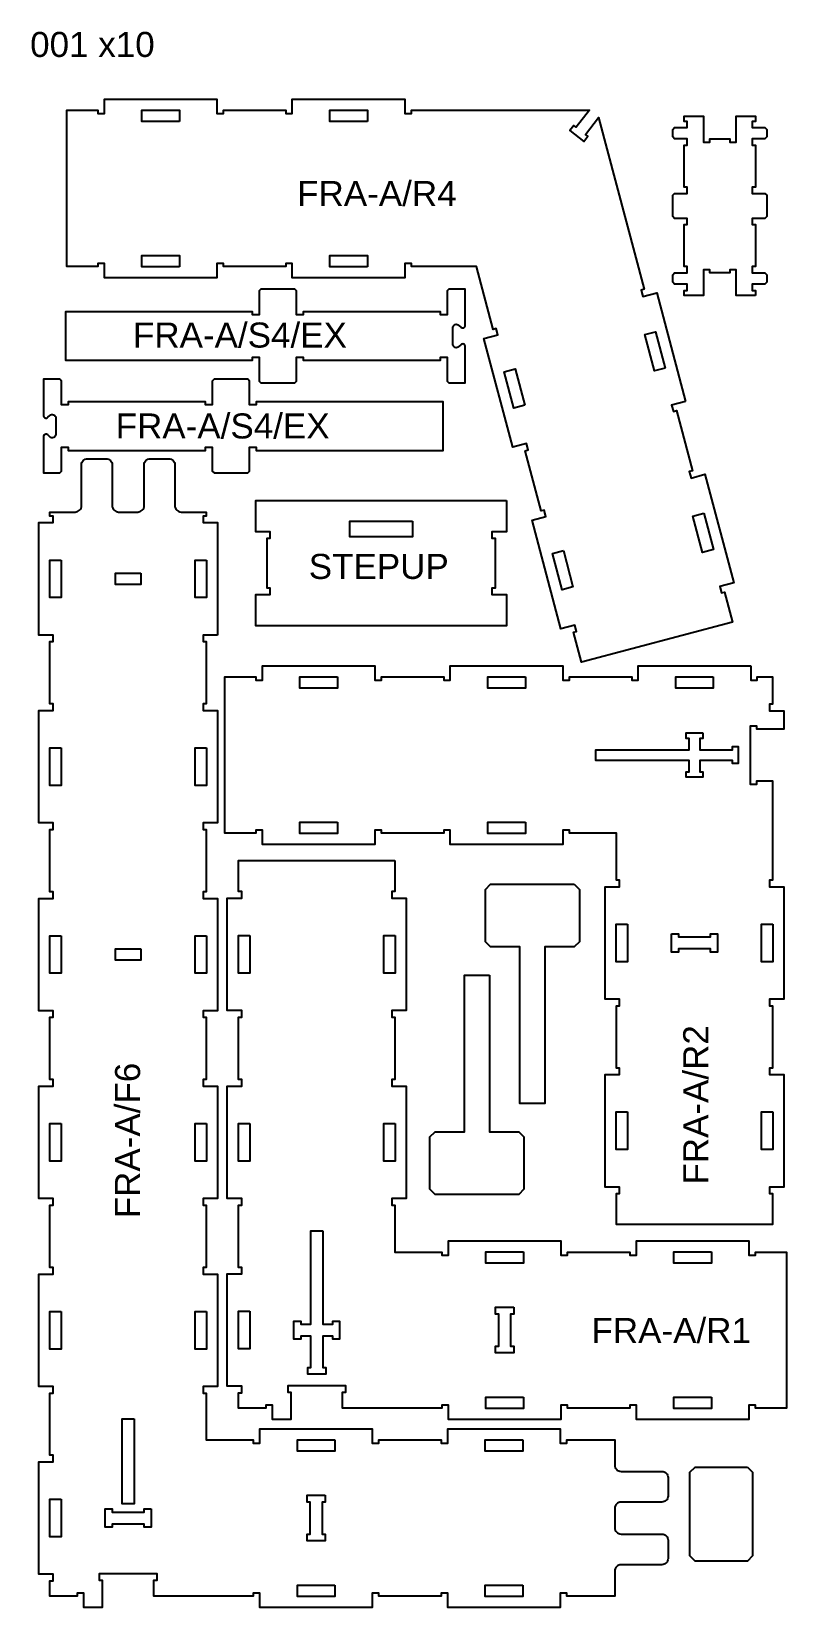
# Model space of a CAD drawing. Header units: millimetres. Extents: x -4719 to 10560, y -11118 to 9307.
# Drawn here: x -4646 to -3441, y 6790 to 9307 of the extents above; entities that cross this region are included whole.
import ezdxf

# ---------------------------------------------------------------- set-up
doc = ezdxf.new("R2010")
doc.units = ezdxf.units.MM
doc.header["$MEASUREMENT"] = 0
for name, color, linetype, true_color in [('0_SHEET_BIRCHPLY_2440X1220', 1, 'Continuous', 0xff0000), ('1_ANYTOOL_1MMDEEP_INSIDE', 2, 'Continuous', 0xffff00), ('3_ANYTOOL_CUTTHROUGH_INSID', 4, 'Continuous', 0x00ffff), ('6_ANYTOOL_CUTTHROUGH_OUTSI', 5, 'Continuous', 0x0000ff)]:
    doc.layers.add(name, color=color, linetype=linetype, true_color=true_color)
doc.styles.add('textstyle22', font='standard')
doc.styles.add('textstyle23', font='standard')
doc.styles.add('textstyle26', font='standard')
doc.styles.add('textstyle60', font='standard')
doc.styles.add('textstyle61', font='standard')
doc.styles.add('textstyle62', font='standard')
doc.styles.add('textstyle65', font='standard')
doc.styles.add('textstyle66', font='standard')

msp = doc.modelspace()

# ---------------------------------------------------------------- linework, layer by layer
at = {"layer": '3_ANYTOOL_CUTTHROUGH_INSID'}
for points in [[(-4409.8, 9163.6), (-4469.8, 9163.6), (-4469.8, 9181.6), (-4409.8, 9181.6)], [(-4109.8, 9163.6), (-4169.8, 9163.6), (-4169.8, 9181.6), (-4109.8, 9181.6)], [(-4409.8, 8931.6), (-4469.8, 8931.6), (-4469.8, 8949.6), (-4409.8, 8949.6)], [(-4109.8, 8931.6), (-4169.8, 8931.6), (-4169.8, 8949.6), (-4109.8, 8949.6)], [(-3634.3, 8769.7), (-3651.7, 8765.1), (-3667.1, 8823.1), (-3649.7, 8827.7)], [(-3858.6, 8710.2), (-3876, 8705.6), (-3891.4, 8763.5), (-3874, 8768.2)], [(-3572.8, 8537.7), (-3557.4, 8479.7), (-3574.8, 8475.1), (-3590.2, 8533.1)], [(-4038, 8525.2), (-4038, 8500.2), (-4138, 8500.2), (-4138, 8525.2)], [(-4598.6, 8463.1), (-4598.6, 8403.1), (-4616.6, 8403.1), (-4616.6, 8463.1)], [(-4366.6, 8463.1), (-4366.6, 8403.1), (-4384.6, 8403.1), (-4384.6, 8463.1)], [(-3797, 8478.2), (-3781.6, 8420.2), (-3799, 8415.6), (-3814.4, 8473.6)], [(-4471.6, 8442.1), (-4471.6, 8424.1), (-4511.6, 8424.1), (-4511.6, 8442.1)], [(-4157.6, 8276.6), (-4157.6, 8258.6), (-4217.6, 8258.6), (-4217.6, 8276.6)], [(-3857.6, 8276.6), (-3857.6, 8258.6), (-3917.6, 8258.6), (-3917.6, 8276.6)], [(-3557.6, 8276.6), (-3557.6, 8258.6), (-3617.6, 8258.6), (-3617.6, 8276.6)], [(-3574.1, 8187.1), (-3574.1, 8178.1), (-3579.1, 8178.1), (-3579.1, 8160.1), (-3527.1, 8160.1), (-3527.1, 8165.1), (-3518.1, 8165.1), (-3518.1, 8138.1), (-3527.1, 8138.1), (-3527.1, 8143.1), (-3579.1, 8143.1), (-3579.1, 8125.1), (-3574.1, 8125.1), (-3574.1, 8116.1), (-3601.1, 8116.1), (-3601.1, 8125.1), (-3596.1, 8125.1), (-3596.1, 8143.1), (-3745.1, 8143.1), (-3745.1, 8160.1), (-3596.1, 8160.1), (-3596.1, 8178.1), (-3601.1, 8178.1), (-3601.1, 8187.1)], [(-4598.6, 8163.1), (-4598.6, 8103.1), (-4616.6, 8103.1), (-4616.6, 8163.1)], [(-4366.6, 8163.1), (-4366.6, 8103.1), (-4384.6, 8103.1), (-4384.6, 8163.1)], [(-4157.6, 8044.6), (-4157.6, 8026.6), (-4217.6, 8026.6), (-4217.6, 8044.6)], [(-3857.6, 8044.6), (-3857.6, 8026.6), (-3917.6, 8026.6), (-3917.6, 8044.6)], [(-3694.6, 7881.6), (-3694.6, 7821.6), (-3712.6, 7821.6), (-3712.6, 7881.6)], [(-3462.6, 7881.6), (-3462.6, 7821.6), (-3480.6, 7821.6), (-3480.6, 7881.6)], [(-4598.6, 7863.1), (-4598.6, 7803.1), (-4616.6, 7803.1), (-4616.6, 7863.1)], [(-4366.6, 7863.1), (-4366.6, 7803.1), (-4384.6, 7803.1), (-4384.6, 7863.1)], [(-4297.6, 7863.3), (-4297.6, 7803.3), (-4315.6, 7803.3), (-4315.6, 7863.3)], [(-4065.6, 7863.3), (-4065.6, 7803.3), (-4083.6, 7803.3), (-4083.6, 7863.3)], [(-3624.1, 7866.1), (-3613.1, 7866.1), (-3613.1, 7861.1), (-3562.1, 7861.1), (-3562.1, 7866.1), (-3551.1, 7866.1), (-3551.1, 7837.1), (-3562.1, 7837.1), (-3562.1, 7842.1), (-3613.1, 7842.1), (-3613.1, 7837.1), (-3624.1, 7837.1)], [(-4471.6, 7842.1), (-4471.6, 7824.1), (-4511.6, 7824.1), (-4511.6, 7842.1)], [(-3694.6, 7581.6), (-3694.6, 7521.6), (-3712.6, 7521.6), (-3712.6, 7581.6)], [(-3462.6, 7581.6), (-3462.6, 7521.6), (-3480.6, 7521.6), (-3480.6, 7581.6)], [(-4598.6, 7563.1), (-4598.6, 7503.1), (-4616.6, 7503.1), (-4616.6, 7563.1)], [(-4366.6, 7563.1), (-4366.6, 7503.1), (-4384.6, 7503.1), (-4384.6, 7563.1)], [(-4297.6, 7563.3), (-4297.6, 7503.3), (-4315.6, 7503.3), (-4315.6, 7563.3)], [(-4065.6, 7563.3), (-4065.6, 7503.3), (-4083.6, 7503.3), (-4083.6, 7563.3)], [(-4181.1, 7391.8), (-4181.1, 7242.8), (-4165.1, 7242.8), (-4165.1, 7247.8), (-4154.1, 7247.8), (-4154.1, 7218.8), (-4165.1, 7218.8), (-4165.1, 7223.8), (-4181.1, 7223.8), (-4181.1, 7173.8), (-4176.1, 7173.8), (-4176.1, 7162.8), (-4205.1, 7162.8), (-4205.1, 7173.8), (-4200.1, 7173.8), (-4200.1, 7223.8), (-4216.1, 7223.8), (-4216.1, 7218.8), (-4227.1, 7218.8), (-4227.1, 7247.8), (-4216.1, 7247.8), (-4216.1, 7242.8), (-4200.1, 7242.8), (-4200.1, 7391.8)], [(-3860.6, 7358.3), (-3860.6, 7340.3), (-3920.6, 7340.3), (-3920.6, 7358.3)], [(-3560.6, 7358.3), (-3560.6, 7340.3), (-3620.6, 7340.3), (-3620.6, 7358.3)], [(-4598.6, 7263.1), (-4598.6, 7203.1), (-4616.6, 7203.1), (-4616.6, 7263.1)], [(-4366.6, 7263.1), (-4366.6, 7203.1), (-4384.6, 7203.1), (-4384.6, 7263.1)], [(-4297.6, 7263.3), (-4297.6, 7203.3), (-4315.6, 7203.3), (-4315.6, 7263.3)], [(-3876.1, 7269.8), (-3876.1, 7258.8), (-3881.1, 7258.8), (-3881.1, 7207.8), (-3876.1, 7207.8), (-3876.1, 7196.8), (-3905.1, 7196.8), (-3905.1, 7207.8), (-3900.1, 7207.8), (-3900.1, 7258.8), (-3905.1, 7258.8), (-3905.1, 7269.8)], [(-3860.6, 7126.3), (-3860.6, 7108.3), (-3920.6, 7108.3), (-3920.6, 7126.3)], [(-3560.6, 7126.3), (-3560.6, 7108.3), (-3620.6, 7108.3), (-3620.6, 7126.3)], [(-4482.1, 7091.6), (-4482.1, 6955.6), (-4501.1, 6955.6), (-4501.1, 7091.6)], [(-4161.6, 7058.1), (-4161.6, 7040.1), (-4221.6, 7040.1), (-4221.6, 7058.1)], [(-3861.6, 7058.1), (-3861.6, 7040.1), (-3921.6, 7040.1), (-3921.6, 7058.1)], [(-4598.6, 6963.1), (-4598.6, 6903.1), (-4616.6, 6903.1), (-4616.6, 6963.1)], [(-4455.1, 6947.6), (-4455.1, 6918.6), (-4466.1, 6918.6), (-4466.1, 6923.6), (-4517.1, 6923.6), (-4517.1, 6918.6), (-4528.1, 6918.6), (-4528.1, 6947.6), (-4517.1, 6947.6), (-4517.1, 6942.6), (-4466.1, 6942.6), (-4466.1, 6947.6)], [(-4177.1, 6969.6), (-4177.1, 6958.6), (-4182.1, 6958.6), (-4182.1, 6907.6), (-4177.1, 6907.6), (-4177.1, 6896.6), (-4206.1, 6896.6), (-4206.1, 6907.6), (-4201.1, 6907.6), (-4201.1, 6958.6), (-4206.1, 6958.6), (-4206.1, 6969.6)], [(-4161.6, 6826.1), (-4161.6, 6808.1), (-4221.6, 6808.1), (-4221.6, 6826.1)], [(-3861.6, 6826.1), (-3861.6, 6808.1), (-3921.6, 6808.1), (-3921.6, 6826.1)]]:
    msp.add_lwpolyline(points, close=True, dxfattribs=at)
at = {"layer": '6_ANYTOOL_CUTTHROUGH_OUTSI'}
for points in [[(-3601.9, 8716.5), (-3624.1, 8710.6), (-3621.4, 8700.4), (-3616.6, 8701.7), (-3591, 8605.5), (-3595.9, 8604.3), (-3593.2, 8594.1), (-3571, 8600), (-3524.9, 8426.5), (-3547.1, 8420.6), (-3544.5, 8410.5), (-3539.6, 8411.8), (-3526.9, 8363.9), (-3768.1, 8299.9), (-3780.8, 8347.8), (-3775.9, 8349), (-3778.6, 8359.2), (-3800.9, 8353.3), (-3846.9, 8526.8), (-3824.7, 8532.7), (-3827.4, 8542.8), (-3832.2, 8541.5), (-3857.7, 8637.7), (-3852.9, 8639), (-3855.6, 8649.1), (-3877.8, 8643.2), (-3923.9, 8816.7), (-3901.6, 8822.6), (-3904.3, 8832.8), (-3909.2, 8831.5), (-3935.8, 8931.8), (-4039.6, 8931.8), (-4039.6, 8936.8), (-4050.1, 8936.8), (-4050.1, 8913.8), (-4229.6, 8913.8), (-4229.6, 8936.8), (-4240.1, 8936.8), (-4240.1, 8931.8), (-4339.6, 8931.8), (-4339.6, 8936.8), (-4350.1, 8936.8), (-4350.1, 8913.8), (-4529.6, 8913.8), (-4529.6, 8936.8), (-4540.1, 8936.8), (-4540.1, 8931.8), (-4589.6, 8931.8), (-4589.6, 9181.3), (-4540.1, 9181.3), (-4540.1, 9176.3), (-4529.6, 9176.3), (-4529.6, 9199.3), (-4350.1, 9199.3), (-4350.1, 9176.3), (-4339.6, 9176.3), (-4339.6, 9181.3), (-4240.1, 9181.3), (-4240.1, 9176.3), (-4229.6, 9176.3), (-4229.6, 9199.3), (-4050.1, 9199.3), (-4050.1, 9176.3), (-4039.6, 9176.3), (-4039.6, 9181.3), (-3755.5, 9181.3), (-3776.4, 9154.2), (-3780.4, 9157.2), (-3786.8, 9148.9), (-3764.2, 9131.5), (-3757.8, 9139.9), (-3761.7, 9142.9), (-3740.9, 9170), (-3668, 8895.5), (-3672.8, 8894.2), (-3670.1, 8884.1), (-3647.9, 8890)], [(-3490.4, 8885.7), (-3521.4, 8885.7), (-3521.4, 8926.7), (-3531.4, 8926.7), (-3531.4, 8921.7), (-3563.4, 8921.7), (-3563.4, 8926.7), (-3573.4, 8926.7), (-3573.4, 8885.7), (-3604.4, 8885.7), (-3604.4, 8893.7), (-3599.4, 8893.7), (-3599.4, 8903.7), (-3619.4, 8903.7), (-3622.4, 8906.7), (-3622.4, 8918.7), (-3619.4, 8921.7), (-3599.4, 8921.7), (-3599.4, 8931.7), (-3604.4, 8931.7), (-3604.4, 8998.7), (-3599.4, 8998.7), (-3599.4, 9008.7), (-3619.4, 9008.7), (-3622.4, 9011.7), (-3622.4, 9045.7), (-3619.4, 9048.7), (-3599.4, 9048.7), (-3599.4, 9058.7), (-3604.4, 9058.7), (-3604.4, 9125.7), (-3599.4, 9125.7), (-3599.4, 9135.7), (-3619.4, 9135.7), (-3622.4, 9138.7), (-3622.4, 9150.7), (-3619.4, 9153.7), (-3599.4, 9153.7), (-3599.4, 9163.7), (-3604.4, 9163.7), (-3604.4, 9171.7), (-3573.4, 9171.7), (-3573.4, 9130.7), (-3563.4, 9130.7), (-3563.4, 9135.7), (-3531.4, 9135.7), (-3531.4, 9130.7), (-3521.4, 9130.7), (-3521.4, 9171.7), (-3490.4, 9171.7), (-3490.4, 9163.7), (-3495.4, 9163.7), (-3495.4, 9153.7), (-3475.4, 9153.7), (-3472.4, 9150.7), (-3472.4, 9138.7), (-3475.4, 9135.7), (-3495.4, 9135.7), (-3495.4, 9125.7), (-3490.4, 9125.7), (-3490.4, 9058.7), (-3495.4, 9058.7), (-3495.4, 9048.7), (-3475.4, 9048.7), (-3472.4, 9045.7), (-3472.4, 9011.7), (-3475.4, 9008.7), (-3495.4, 9008.7), (-3495.4, 8998.7), (-3490.4, 8998.7), (-3490.4, 8931.7), (-3495.4, 8931.7), (-3495.4, 8921.7), (-3475.4, 8921.7), (-3472.4, 8918.7), (-3472.4, 8906.7), (-3475.4, 8903.7), (-3495.4, 8903.7), (-3495.4, 8893.7), (-3490.4, 8893.7)], [(-3888, 8558.2), (-3888, 8508.2), (-3911, 8508.2), (-3911, 8498.2), (-3906, 8498.2), (-3906, 8418.2), (-3911, 8418.2), (-3911, 8408.2), (-3888, 8408.2), (-3888, 8358.2), (-4288, 8358.2), (-4288, 8408.2), (-4265, 8408.2), (-4265, 8418.2), (-4270, 8418.2), (-4270, 8498.2), (-4265, 8498.2), (-4265, 8508.2), (-4288, 8508.2), (-4288, 8558.2)], [(-3497.9, 8294.3), (-3497.9, 8271.3), (-3487.4, 8271.3), (-3487.4, 8276.3), (-3462.9, 8276.3), (-3462.9, 8232.8), (-3467.9, 8232.8), (-3467.9, 8222.3), (-3444.9, 8222.3), (-3444.9, 8192.8), (-3488.4, 8192.8), (-3488.4, 8197.8), (-3498.9, 8197.8), (-3498.9, 8105.3), (-3488.4, 8105.3), (-3488.4, 8110.3), (-3462.9, 8110.3), (-3462.9, 7951.8), (-3467.9, 7951.8), (-3467.9, 7941.3), (-3444.9, 7941.3), (-3444.9, 7761.8), (-3467.9, 7761.8), (-3467.9, 7751.3), (-3462.9, 7751.3), (-3462.9, 7651.8), (-3467.9, 7651.8), (-3467.9, 7641.3), (-3444.9, 7641.3), (-3444.9, 7461.8), (-3467.9, 7461.8), (-3467.9, 7451.3), (-3462.9, 7451.3), (-3462.9, 7401.8), (-3712.4, 7401.8), (-3712.4, 7451.3), (-3707.4, 7451.3), (-3707.4, 7461.8), (-3730.4, 7461.8), (-3730.4, 7641.3), (-3707.4, 7641.3), (-3707.4, 7651.8), (-3712.4, 7651.8), (-3712.4, 7751.3), (-3707.4, 7751.3), (-3707.4, 7761.8), (-3730.4, 7761.8), (-3730.4, 7941.3), (-3707.4, 7941.3), (-3707.4, 7951.8), (-3712.4, 7951.8), (-3712.4, 8026.8), (-3787.4, 8026.8), (-3787.4, 8031.8), (-3797.9, 8031.8), (-3797.9, 8008.8), (-3977.4, 8008.8), (-3977.4, 8031.8), (-3987.9, 8031.8), (-3987.9, 8026.8), (-4087.4, 8026.8), (-4087.4, 8031.8), (-4097.9, 8031.8), (-4097.9, 8008.8), (-4277.4, 8008.8), (-4277.4, 8031.8), (-4287.9, 8031.8), (-4287.9, 8026.8), (-4337.4, 8026.8), (-4337.4, 8276.3), (-4287.9, 8276.3), (-4287.9, 8271.3), (-4277.4, 8271.3), (-4277.4, 8294.3), (-4097.9, 8294.3), (-4097.9, 8271.3), (-4087.4, 8271.3), (-4087.4, 8276.3), (-3987.9, 8276.3), (-3987.9, 8271.3), (-3977.4, 8271.3), (-3977.4, 8294.3), (-3797.9, 8294.3), (-3797.9, 8271.3), (-3787.4, 8271.3), (-3787.4, 8276.3), (-3687.9, 8276.3), (-3687.9, 8271.3), (-3677.4, 8271.3), (-3677.4, 8294.3)], [(-4065.9, 7983), (-4065.9, 7933.5), (-4070.9, 7933.5), (-4070.9, 7923), (-4047.9, 7923), (-4047.9, 7743.5), (-4070.9, 7743.5), (-4070.9, 7733), (-4065.9, 7733), (-4065.9, 7633.5), (-4070.9, 7633.5), (-4070.9, 7623), (-4047.9, 7623), (-4047.9, 7443.5), (-4070.9, 7443.5), (-4070.9, 7433), (-4065.9, 7433), (-4065.9, 7358), (-3990.9, 7358), (-3990.9, 7353), (-3980.4, 7353), (-3980.4, 7376), (-3800.9, 7376), (-3800.9, 7353), (-3790.4, 7353), (-3790.4, 7358), (-3690.9, 7358), (-3690.9, 7353), (-3680.4, 7353), (-3680.4, 7376), (-3500.9, 7376), (-3500.9, 7353), (-3490.4, 7353), (-3490.4, 7358), (-3440.9, 7358), (-3440.9, 7108.5), (-3490.4, 7108.5), (-3490.4, 7113.5), (-3500.9, 7113.5), (-3500.9, 7090.5), (-3680.4, 7090.5), (-3680.4, 7113.5), (-3690.9, 7113.5), (-3690.9, 7108.5), (-3790.4, 7108.5), (-3790.4, 7113.5), (-3800.9, 7113.5), (-3800.9, 7090.5), (-3980.4, 7090.5), (-3980.4, 7113.5), (-3990.9, 7113.5), (-3990.9, 7108.5), (-4149.4, 7108.5), (-4149.4, 7134), (-4144.4, 7134), (-4144.4, 7144.5), (-4236.9, 7144.5), (-4236.9, 7134), (-4231.9, 7134), (-4231.9, 7090.5), (-4261.4, 7090.5), (-4261.4, 7113.5), (-4271.9, 7113.5), (-4271.9, 7108.5), (-4315.4, 7108.5), (-4315.4, 7133), (-4310.4, 7133), (-4310.4, 7143.5), (-4333.4, 7143.5), (-4333.4, 7323), (-4310.4, 7323), (-4310.4, 7333.5), (-4315.4, 7333.5), (-4315.4, 7433), (-4310.4, 7433), (-4310.4, 7443.5), (-4333.4, 7443.5), (-4333.4, 7623), (-4310.4, 7623), (-4310.4, 7633.5), (-4315.4, 7633.5), (-4315.4, 7733), (-4310.4, 7733), (-4310.4, 7743.5), (-4333.4, 7743.5), (-4333.4, 7923), (-4310.4, 7923), (-4310.4, 7933.5), (-4315.4, 7933.5), (-4315.4, 7983)], [(-3779.6, 7945.3), (-3771.4, 7937.1), (-3771.4, 7853.6), (-3779.6, 7845.3), (-3826.4, 7845.3), (-3826.4, 7595.3), (-3866.4, 7595.3), (-3866.4, 7845.3), (-3913.2, 7845.3), (-3921.4, 7853.6), (-3921.4, 7937.1), (-3913.2, 7945.3)], [(-3914.9, 7800.1), (-3914.9, 7550.1), (-3868.1, 7550.1), (-3859.9, 7541.9), (-3859.9, 7458.4), (-3868.1, 7450.1), (-4001.7, 7450.1), (-4009.9, 7458.4), (-4009.9, 7541.9), (-4001.7, 7550.1), (-3954.9, 7550.1), (-3954.9, 7800.1)], [(-3503.2, 7014.5), (-3495, 7006.3), (-3495, 6872.7), (-3503.2, 6864.5), (-3586.8, 6864.5), (-3595, 6872.7), (-3595, 7006.3), (-3586.8, 7014.5)]]:
    msp.add_lwpolyline(points, close=True, dxfattribs=at)
for points in [[(-3979.6, 8746.2), (-3953.5, 8746.2), (-3953.5, 8803.9, 0.668179), (-3960.7, 8806.9), (-3963.6, 8803.9, -0.668179), (-3973.5, 8808), (-3973.5, 8833.9, -0.668179), (-3963.6, 8837.9), (-3960.7, 8835, 0.668179), (-3953.5, 8838), (-3953.5, 8895.7), (-3979.6, 8895.7), (-3982.5, 8892.8), (-3982.5, 8854.7), (-3993, 8854.7), (-3993, 8859.7), (-4212.5, 8859.7), (-4212.5, 8854.7), (-4223, 8854.7), (-4223, 8892.8), (-4225.8, 8895.7), (-4279.6, 8895.7), (-4282.5, 8892.8), (-4282.5, 8854.7), (-4293, 8854.7), (-4293, 8859.7), (-4591.6, 8859.7), (-4591.6, 8782.2), (-4293, 8782.2), (-4293, 8787.2), (-4282.5, 8787.2), (-4282.5, 8749), (-4279.6, 8746.2), (-4225.8, 8746.2), (-4223, 8749), (-4223, 8787.2), (-4212.5, 8787.2), (-4212.5, 8782.2), (-3993, 8782.2), (-3993, 8787.2), (-3982.5, 8787.2), (-3982.5, 8749)], [(-4600.8, 8751.7), (-4627, 8751.7), (-4627, 8694, 0.668179), (-4619.7, 8691), (-4616.8, 8693.9, -0.668179), (-4607, 8689.9), (-4607, 8664, -0.668179), (-4616.8, 8659.9), (-4619.7, 8662.9, 0.668179), (-4627, 8659.9), (-4627, 8602.2), (-4600.8, 8602.2), (-4598, 8605), (-4598, 8643.2), (-4587.5, 8643.2), (-4587.5, 8638.2), (-4368, 8638.2), (-4368, 8643.2), (-4357.5, 8643.2), (-4357.5, 8605), (-4354.6, 8602.2), (-4300.8, 8602.2), (-4298, 8605), (-4298, 8643.2), (-4287.5, 8643.2), (-4287.5, 8638.2), (-3988.8, 8638.2), (-3988.8, 8715.7), (-4287.5, 8715.7), (-4287.5, 8710.7), (-4298, 8710.7), (-4298, 8748.8), (-4300.8, 8751.7), (-4354.6, 8751.7), (-4357.5, 8748.8), (-4357.5, 8710.7), (-4368, 8710.7), (-4368, 8715.7), (-4587.5, 8715.7), (-4587.5, 8710.7), (-4598, 8710.7), (-4598, 8748.8)], [(-4348.9, 8343.3), (-4371.9, 8343.3), (-4371.9, 8332.8), (-4366.9, 8332.8), (-4366.9, 8233.3), (-4371.9, 8233.3), (-4371.9, 8222.8), (-4348.9, 8222.8), (-4348.9, 8043.3), (-4371.9, 8043.3), (-4371.9, 8032.8), (-4366.9, 8032.8), (-4366.9, 7933.3), (-4371.9, 7933.3), (-4371.9, 7922.8), (-4348.9, 7922.8), (-4348.9, 7743.3), (-4371.9, 7743.3), (-4371.9, 7732.8), (-4366.9, 7732.8), (-4366.9, 7633.3), (-4371.9, 7633.3), (-4371.9, 7622.8), (-4348.9, 7622.8), (-4348.9, 7443.3), (-4371.9, 7443.3), (-4371.9, 7432.8), (-4366.9, 7432.8), (-4366.9, 7333.3), (-4371.9, 7333.3), (-4371.9, 7322.8), (-4348.9, 7322.8), (-4348.9, 7143.3), (-4371.9, 7143.3), (-4371.9, 7132.8), (-4366.9, 7132.8), (-4366.9, 7057.8), (-4291.9, 7057.8), (-4291.9, 7052.8), (-4281.4, 7052.8), (-4281.4, 7075.8), (-4101.9, 7075.8), (-4101.9, 7052.8), (-4091.4, 7052.8), (-4091.4, 7057.8), (-3991.9, 7057.8), (-3991.9, 7052.8), (-3981.4, 7052.8), (-3981.4, 7075.8), (-3801.9, 7075.8), (-3801.9, 7052.8), (-3791.4, 7052.8), (-3791.4, 7057.8), (-3714.9, 7057.8), (-3714.9, 7017.8, 0.414214), (-3704.6, 7007.6), (-3639.6, 7007.6, -0.414214), (-3629.9, 6997.8), (-3629.9, 6968.3, -0.414214), (-3639.6, 6958.6), (-3704.6, 6958.6, 0.414214), (-3714.9, 6948.3), (-3714.9, 6917.8, 0.414214), (-3704.6, 6907.6), (-3639.6, 6907.6, -0.414214), (-3629.9, 6897.8), (-3629.9, 6868.3, -0.414214), (-3639.6, 6858.6), (-3704.6, 6858.6, 0.414214), (-3714.9, 6848.3), (-3714.9, 6808.3), (-3791.4, 6808.3), (-3791.4, 6813.3), (-3801.9, 6813.3), (-3801.9, 6790.3), (-3981.4, 6790.3), (-3981.4, 6813.3), (-3991.9, 6813.3), (-3991.9, 6808.3), (-4091.4, 6808.3), (-4091.4, 6813.3), (-4101.9, 6813.3), (-4101.9, 6790.3), (-4281.4, 6790.3), (-4281.4, 6813.3), (-4291.9, 6813.3), (-4291.9, 6808.3), (-4450.4, 6808.3), (-4450.4, 6833.8), (-4445.4, 6833.8), (-4445.4, 6844.3), (-4537.9, 6844.3), (-4537.9, 6833.8), (-4532.9, 6833.8), (-4532.9, 6790.3), (-4562.4, 6790.3), (-4562.4, 6813.3), (-4572.9, 6813.3), (-4572.9, 6808.3), (-4616.4, 6808.3), (-4616.4, 6832.8), (-4611.4, 6832.8), (-4611.4, 6843.3), (-4634.4, 6843.3), (-4634.4, 7022.8), (-4611.4, 7022.8), (-4611.4, 7033.3), (-4616.4, 7033.3), (-4616.4, 7132.8), (-4611.4, 7132.8), (-4611.4, 7143.3), (-4634.4, 7143.3), (-4634.4, 7322.8), (-4611.4, 7322.8), (-4611.4, 7333.3), (-4616.4, 7333.3), (-4616.4, 7432.8), (-4611.4, 7432.8), (-4611.4, 7443.3), (-4634.4, 7443.3), (-4634.4, 7622.8), (-4611.4, 7622.8), (-4611.4, 7633.3), (-4616.4, 7633.3), (-4616.4, 7732.8), (-4611.4, 7732.8), (-4611.4, 7743.3), (-4634.4, 7743.3), (-4634.4, 7922.8), (-4611.4, 7922.8), (-4611.4, 7933.3), (-4616.4, 7933.3), (-4616.4, 8032.8), (-4611.4, 8032.8), (-4611.4, 8043.3), (-4634.4, 8043.3), (-4634.4, 8222.8), (-4611.4, 8222.8), (-4611.4, 8233.3), (-4616.4, 8233.3), (-4616.4, 8332.8), (-4611.4, 8332.8), (-4611.4, 8343.3), (-4634.4, 8343.3), (-4634.4, 8522.8), (-4611.4, 8522.8), (-4611.4, 8533.3), (-4616.4, 8533.3), (-4616.4, 8539.8), (-4576.4, 8539.8, 0.414214), (-4566.1, 8550.1), (-4566.1, 8615.1, -0.414214), (-4556.4, 8624.8), (-4526.9, 8624.8, -0.414214), (-4517.1, 8615.1), (-4517.1, 8550.1, 0.414214), (-4506.9, 8539.8), (-4476.4, 8539.8, 0.414214), (-4466.1, 8550.1), (-4466.1, 8615.1, -0.414214), (-4456.4, 8624.8), (-4426.9, 8624.8, -0.414214), (-4417.1, 8615.1), (-4417.1, 8550.1, 0.414214), (-4406.9, 8539.8), (-4366.9, 8539.8), (-4366.9, 8533.3), (-4371.9, 8533.3), (-4371.9, 8522.8), (-4348.9, 8522.8)]]:
    msp.add_lwpolyline(points, format="xyb", close=True, dxfattribs=at)

# ---------------------------------------------------------------- texts
at = {"layer": '0_SHEET_BIRCHPLY_2440X1220', "insert": (-4648.1, 9306.5), "char_height": 40, "width": 232.771, "attachment_point": 1, "style": 'textstyle26'}
msp.add_mtext('\\fArial;001 x10', dxfattribs=at)
at = {"layer": '1_ANYTOOL_1MMDEEP_INSIDE', "char_height": 40, "attachment_point": 1}
for s, insert, width, style in [('\\fArial;FRA-A/R4', (-4221.9, 9068.5), 285.542, 'textstyle61'), ('\\fArial;FRA-A/S4/EX', (-4484, 8842.4), 373.735, 'textstyle65'), ('\\fArial;FRA-A/S4/EX', (-4511.6, 8697.2), 373.735, 'textstyle66'), ('\\fArial;STEPUP', (-4203.4, 8472.9), 256.145, 'textstyle62'), ('\\fArial;FRA-A/R1', (-3752.1, 7252.6), 277.831, 'textstyle23')]:
    msp.add_mtext(s, dxfattribs=dict(at, insert=insert, width=width, style=style))
at = {"layer": '1_ANYTOOL_1MMDEEP_INSIDE', "char_height": 40, "attachment_point": 1, "rotation": 90}
for s, insert, width, style in [('\\fArial;FRA-A/R2', (-3605.7, 7465.7), 284.819, 'textstyle22'), ('\\fArial;FRA-A/F6', (-4512.6, 7411.9), 279.277, 'textstyle60')]:
    msp.add_mtext(s, dxfattribs=dict(at, insert=insert, width=width, style=style))

doc.saveas('drawing.dxf')
